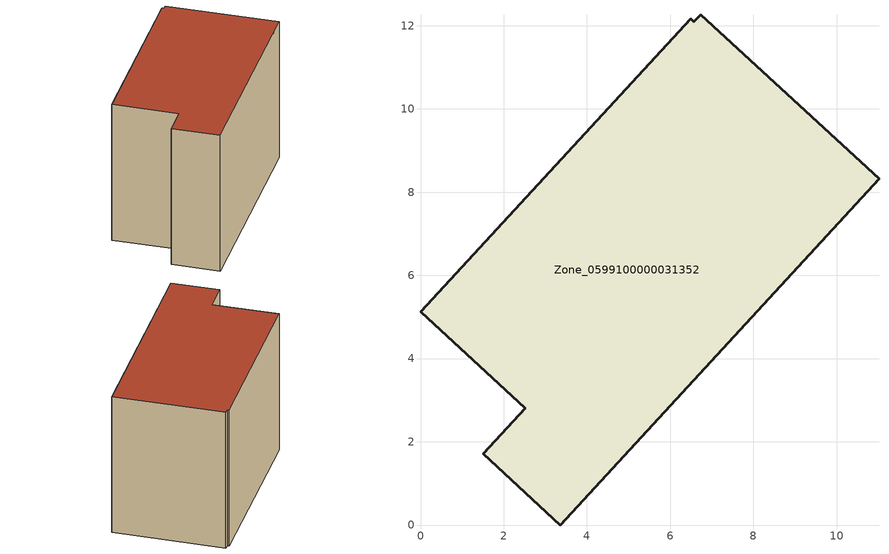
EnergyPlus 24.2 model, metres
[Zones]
Zone_0599100000031352
 floor ground (C_G): 6.49,12.17 6.57,12.1 6.74,12.26 11.02,8.32 3.36,0 1.51,1.71 2.52,2.81 0,5.12 z0
 wall outside (C_F): 6.49,12.17 0,5.12 2.52,2.81 1.51,1.71 3.36,0 11.02,8.32 6.74,12.26 6.57,12.1 6.49,12.17 z0:7.8
 roof outside (C_R): 6.57,12.1 6.49,12.17 0,5.12 2.52,2.81 1.51,1.71 3.36,0 11.02,8.32 6.74,12.26 z7.8
[BUILDING]
Pand.0599100000031352: North Axis=0; Terrain=City; Loads Convergence Tolerance Value=0.04; Temperature Convergence Tolerance Value=0.4; Solar Distribution=FullExterior; Maximum Number of Warmup Days=25; Minimum Number of Warmup Days=1
[Site:Location]
Rotterdam.The.Hague.AP_ZH_NLD Design_Conditions: Latitude=51.96; Longitude=4.45; Time Zone=1; Elevation=-4.5
[SITE:GROUNDTEMPERATURE:BUILDINGSURFACE]
18, 18, 18, 18, 18, 18, 18, 18, 18, 18, 18, 18
[MATERIAL] Thermal Absorptance=0.9; Solar Absorptance=0.7; Visible Absorptance=0.7
Name | Roughness | Thickness | Conductivity | Density | Specific Heat
G.TC.1975-1991 | MediumSmooth | 0.15 | 0.288461 | 540 | 1210
F.TC.1975-1991 | Rough | 0.3 | 0.230769 | 1920 | 840
R.TC.1975-1991 | MediumRough | 0.2 | 0.153846 | 1500 | 1000
[CONSTRUCTION]
C_G: G.TC.1975-1991
C_F: F.TC.1975-1991
C_R: R.TC.1975-1991
[ZONE]
Zone_0599100000031352: Type=1; Multiplier=1; Ceiling Height=Autocalculate; Volume=Autocalculate; Floor Area=autocalculate; Part of Total Floor Area=Yes
[ZONEINFILTRATION:DESIGNFLOWRATE]
Infil_Zone_0599100000031352: Zone or ZoneList or Space or SpaceList=Zone_0599100000031352; Schedule=AlwaysOn; Design Flow Rate Calculation Method=Flow/Area; Flow Rate per Floor Area=0.003; Constant Term Coefficient=1; Temperature Term Coefficient=0; Velocity Term Coefficient=0; Velocity Squared Term Coefficient=0
[HVACTEMPLATE:ZONE:IDEALLOADSAIRSYSTEM]
Zone_0599100000031352: Maximum Heating Supply Air Temperature=50; Minimum Cooling Supply Air Temperature=13; Maximum Heating Supply Air Humidity Ratio=0.0156; Minimum Cooling Supply Air Humidity Ratio=0.0077; Heating Limit=NoLimit; Cooling Limit=NoLimit; Dehumidification Control Type=ConstantSensibleHeatRatio; Cooling Sensible Heat Ratio=0.7; Dehumidification Setpoint=60; Humidification Control Type=None; Humidification Setpoint=30; Outdoor Air Method=None; Outdoor Air Flow Rate per Person=0.00944; Outdoor Air Flow Rate per Zone Floor Area=0; Outdoor Air Flow Rate per Zone=0; Demand Controlled Ventilation Type=None; Outdoor Air Economizer Type=NoEconomizer; Heat Recovery Type=None; Sensible Heat Recovery Effectiveness=0.7; Latent Heat Recovery Effectiveness=0.65
[ZONECONTROL:THERMOSTAT]
ThermostatControl_Zone_0599100000031352: Zone or ZoneList=Zone_0599100000031352; Control Type Schedule=DualSetpointControlType; Control 1=Thermostat_Zone_0599100000031352; Temperature Difference Between Cutout And Setpoint=0
[THERMOSTATSETPOINT:DUALSETPOINT]
Thermostat_Zone_0599100000031352: Heating Setpoint Temperature Schedule=HeatingSetpoint_Zone_0599100000031352; Cooling Setpoint Temperature Schedule=CoolingSetpoint_Zone_0599100000031352
[SCHEDULE:COMPACT]
HeatingSetpoint_Zone_0599100000031352: Through: 12/31, For: AllDays, Until: 24:00, 21
CoolingSetpoint_Zone_0599100000031352: Through: 12/31, For: AllDays, Until: 24:00, 24
DualSetpointControlType: Through: 12/31, For: AllDays, Until: 24:00, 4
AlwaysOn: Through: 12/31, For: AllDays, Until: 24:00, 1
